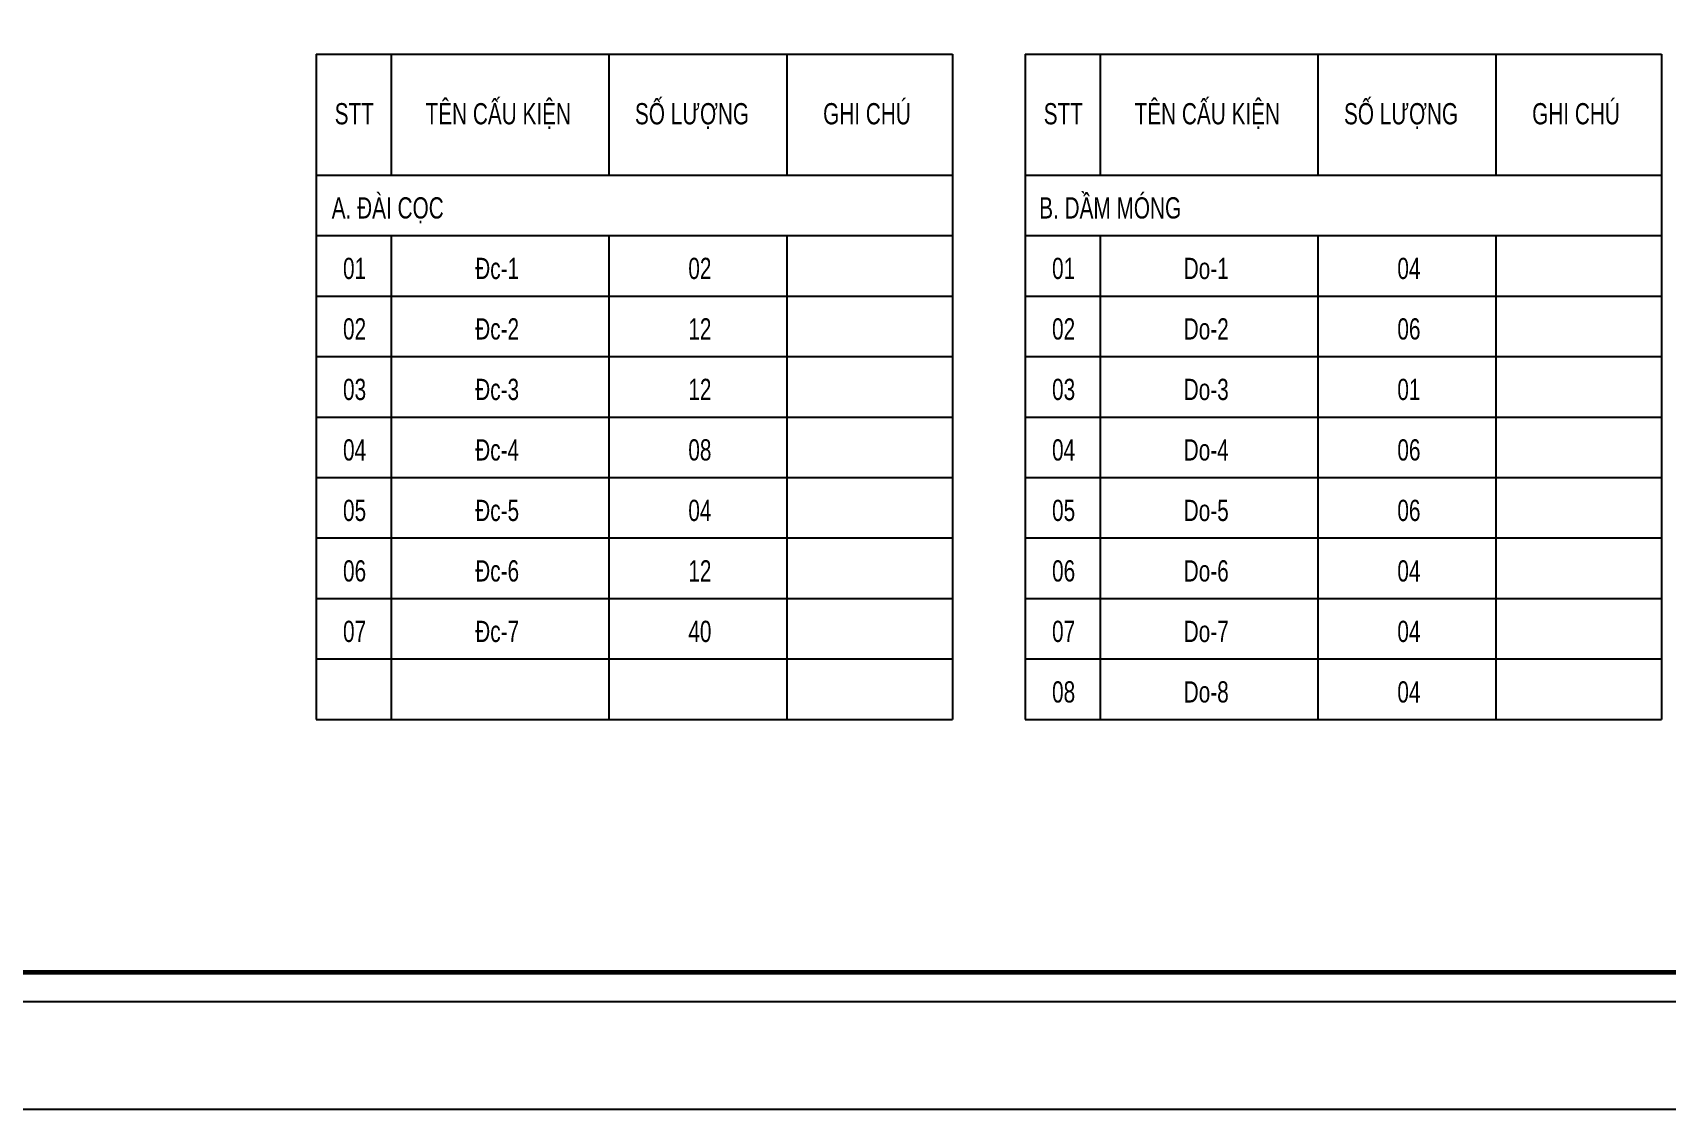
# Model space of a CAD drawing. Extents: x 1719887 to 1865417, y -150890 to 59748.
# Drawn here: x 1753054 to 1781880, y -150890 to -131884 of the extents above; entities that cross this region are included whole.
import ezdxf
from ezdxf.enums import TextEntityAlignment as Align

# ---------------------------------------------------------------- set-up
doc = ezdxf.new("R2010")
doc.units = 0
doc.header["$LTSCALE"] = 1000
doc.header["$MEASUREMENT"] = 0
doc.layers.get('Defpoints').update_dxf_attribs({"linetype": 'CONTINUOUS'})
for name, color, linetype in [('CDC-KHUNGTEN', 7, 'CONTINUOUS'), ('CDC.03.BORDER', 3, 'CONTINUOUS'), ('CDC.06.TEXT', 2, 'CONTINUOUS'), ('CDC.10.HATCH', 9, 'CONTINUOUS')]:
    doc.layers.add(name, color=color, linetype=linetype)
doc.styles.add('ARIAL', font='arial.ttf', dxfattribs={"width": 0.6})

# ---------------------------------------------------------------- blocks, each defined once
blk = doc.blocks.new('KHUNG TEN')
at = {"layer": 'CDC-KHUNGTEN', "color": 8}
blk.add_lwpolyline([(75096, 1100), (83000, 1100), (83000, 58300), (3000, 58300), (3000, 1100), (75096, 1100)], dxfattribs=at)
at = {"layer": 'CDC-KHUNGTEN', "color": 255, "lineweight": 60}
blk.add_lwpolyline([(74900, 1400), (74900, 58000), (3300, 58000), (3300, 1400), (74900, 1400)], close=True, dxfattribs=at)
at = {"layer": 'Defpoints', "color": 1, "ltscale": 0.2}
blk.add_lwpolyline([(0, 0), (0, 59400), (84100, 59400), (84100, 0), (0, 0)], close=True, dxfattribs=at)

msp = doc.modelspace()

# ---------------------------------------------------------------- linework, layer by layer
at = {"layer": 'CDC.03.BORDER'}
for p, q in [((1758055.1, -132261.1), (1769282.5, -132261.1)), ((1758055.1, -132261.1), (1758055.1, -144008.2)), ((1759378.5, -132261.1), (1759378.5, -134396.9)), ((1763221.5, -132261.1), (1763221.5, -134396.9)), ((1763221.5, -132261.1), (1763221.5, -134396.9)), ((1766361.2, -132261.1), (1766361.2, -134396.9)), ((1769282.5, -132261.1), (1769282.5, -144008.2)), ((1770566.2, -132261.1), (1770566.2, -144008.2)), ((1770566.2, -132261.1), (1781793.6, -132261.1)), ((1771889.6, -132261.1), (1771889.6, -134396.9)), ((1775732.7, -132261.1), (1775732.7, -134396.9)), ((1775732.7, -132261.1), (1775732.7, -134396.9)), ((1778872.3, -132261.1), (1778872.3, -134396.9)), ((1781793.6, -132261.1), (1781793.6, -144008.2)), ((1758055.1, -134396.9), (1769282.5, -134396.9)), ((1770566.2, -134396.9), (1781793.6, -134396.9)), ((1758055.1, -135464.9), (1769282.5, -135464.9)), ((1759378.5, -135464.9), (1759378.5, -144008.2)), ((1763221.5, -135464.9), (1763221.5, -144008.2)), ((1763221.5, -135464.9), (1763221.5, -144008.2)), ((1766361.2, -135464.9), (1766361.2, -144008.2)), ((1770566.2, -135464.9), (1781793.6, -135464.9)), ((1771889.6, -135464.9), (1771889.6, -144008.2)), ((1771889.6, -135464.9), (1771889.6, -144008.2)), ((1775732.7, -135464.9), (1775732.7, -144008.2)), ((1778872.3, -135464.9), (1778872.3, -144008.2)), ((1778872.3, -135464.9), (1778872.3, -144008.2)), ((1758055.1, -144008.2), (1769282.5, -144008.2)), ((1770566.2, -144008.2), (1781793.6, -144008.2))]:
    msp.add_line(p, q, dxfattribs=at)
at = {"layer": 'CDC.10.HATCH'}
for p, q in [((1770566.2, -135464.9), (1781793.6, -135464.9)), ((1758055.1, -136532.8), (1769282.5, -136532.8)), ((1770566.2, -136532.8), (1781793.6, -136532.8)), ((1758055.1, -137600.7), (1769282.5, -137600.7)), ((1770566.2, -137600.7), (1781793.6, -137600.7)), ((1758055.1, -138668.6), (1769282.5, -138668.6)), ((1770566.2, -138668.6), (1781793.6, -138668.6)), ((1758055.1, -139736.5), (1769282.5, -139736.5)), ((1770566.2, -139736.5), (1781793.6, -139736.5)), ((1758055.1, -140804.4), (1769282.5, -140804.4)), ((1770566.2, -140804.4), (1781793.6, -140804.4)), ((1758055.1, -141872.3), (1769282.5, -141872.3)), ((1770566.2, -141872.3), (1781793.6, -141872.3)), ((1758055.1, -142940.3), (1769282.5, -142940.3)), ((1770566.2, -142940.3), (1781793.6, -142940.3)), ((1770566.2, -142940.3), (1781793.6, -142940.3))]:
    msp.add_line(p, q, dxfattribs=at)

# ---------------------------------------------------------------- block references
at = {"layer": 'CDC.06.TEXT', "xscale": 1.730439951605972, "yscale": 1.730439951605972, "zscale": 1.730439951605972}
msp.add_blockref('KHUNG TEN', (1719886.7, -150889.9), dxfattribs=at)

# ---------------------------------------------------------------- texts
at = {"layer": 'CDC.06.TEXT', "style": 'ARIAL', "width": 0.7}
for s, height, p in [('STT', 375.02, (1758728.6, -133315.2)), ('TÊN CẤU KIỆN', 375.019, (1761269.1, -133315.2)), ('SỐ LƯỢNG', 375.02, (1764687.2, -133315.2)), ('GHI CHÚ', 375.02, (1767774.8, -133315.2)), ('STT', 375.02, (1771239.8, -133315.2)), ('TÊN CẤU KIỆN', 375.019, (1773780.2, -133315.2)), ('SỐ LƯỢNG', 375.02, (1777198.3, -133315.2)), ('GHI CHÚ', 375.02, (1780285.9, -133315.2)), ('A. ĐÀI CỌC', 375.02, (1759318.5, -134977.5)), ('B. DẦM MÓNG', 375.019, (1772066.2, -134977.5)), ('01', 375.02, (1758733.6, -136045.4)), ('Đc-1', 375.02, (1761249.5, -136045.4)), ('02', 375.02, (1764826.5, -136045.4)), ('01', 375.02, (1771244.7, -136045.4)), ('04', 375.02, (1777337.6, -136045.4)), ('02', 375.02, (1758733.6, -137113.3)), ('Đc-2', 375.02, (1761249.5, -137113.3)), ('12', 375.02, (1764826.5, -137113.3)), ('02', 375.02, (1771244.7, -137113.3)), ('06', 375.02, (1777337.6, -137113.3)), ('03', 375.02, (1758733.6, -138181.3)), ('Đc-3', 375.02, (1761249.5, -138181.3)), ('12', 375.02, (1764826.5, -138181.3)), ('03', 375.02, (1771244.7, -138181.3)), ('01', 375.02, (1777337.6, -138181.3)), ('04', 375.02, (1758733.6, -139249.2)), ('Đc-4', 375.02, (1761249.5, -139249.2)), ('08', 375.02, (1764826.5, -139249.2)), ('04', 375.02, (1771244.7, -139249.2)), ('06', 375.02, (1777337.6, -139249.2)), ('05', 375.02, (1758733.6, -140317.1)), ('Đc-5', 375.02, (1761249.5, -140317.1)), ('04', 375.02, (1764826.5, -140317.1)), ('05', 375.02, (1771244.7, -140317.1)), ('06', 375.02, (1777337.6, -140317.1)), ('06', 375.02, (1758733.6, -141385)), ('Đc-6', 375.02, (1761249.5, -141385)), ('12', 375.02, (1764826.5, -141385)), ('06', 375.02, (1771244.7, -141385)), ('04', 375.02, (1777337.6, -141385)), ('07', 375.02, (1758733.6, -142452.9)), ('Đc-7', 375.02, (1761249.5, -142452.9)), ('40', 375.02, (1764826.5, -142452.9)), ('07', 375.02, (1771244.7, -142452.9)), ('04', 375.02, (1777337.6, -142452.9)), ('08', 375.02, (1771244.7, -143520.8)), ('04', 375.02, (1777337.6, -143520.8))]:
    msp.add_text(s, height=height, dxfattribs=at).set_placement(p, align=Align.MIDDLE_CENTER)
for s, p in [('Do-1', (1773363.7, -136045.4)), ('Do-2', (1773363.7, -137113.3)), ('Do-3', (1773363.7, -138181.3)), ('Do-4', (1773363.7, -139249.2)), ('Do-5', (1773363.7, -140317.1)), ('Do-6', (1773363.7, -141385)), ('Do-7', (1773363.7, -142452.9)), ('Do-8', (1773363.7, -143520.8))]:
    msp.add_text(s, height=375.02, dxfattribs=at).set_placement(p, align=Align.MIDDLE_LEFT)

doc.saveas('drawing.dxf')
